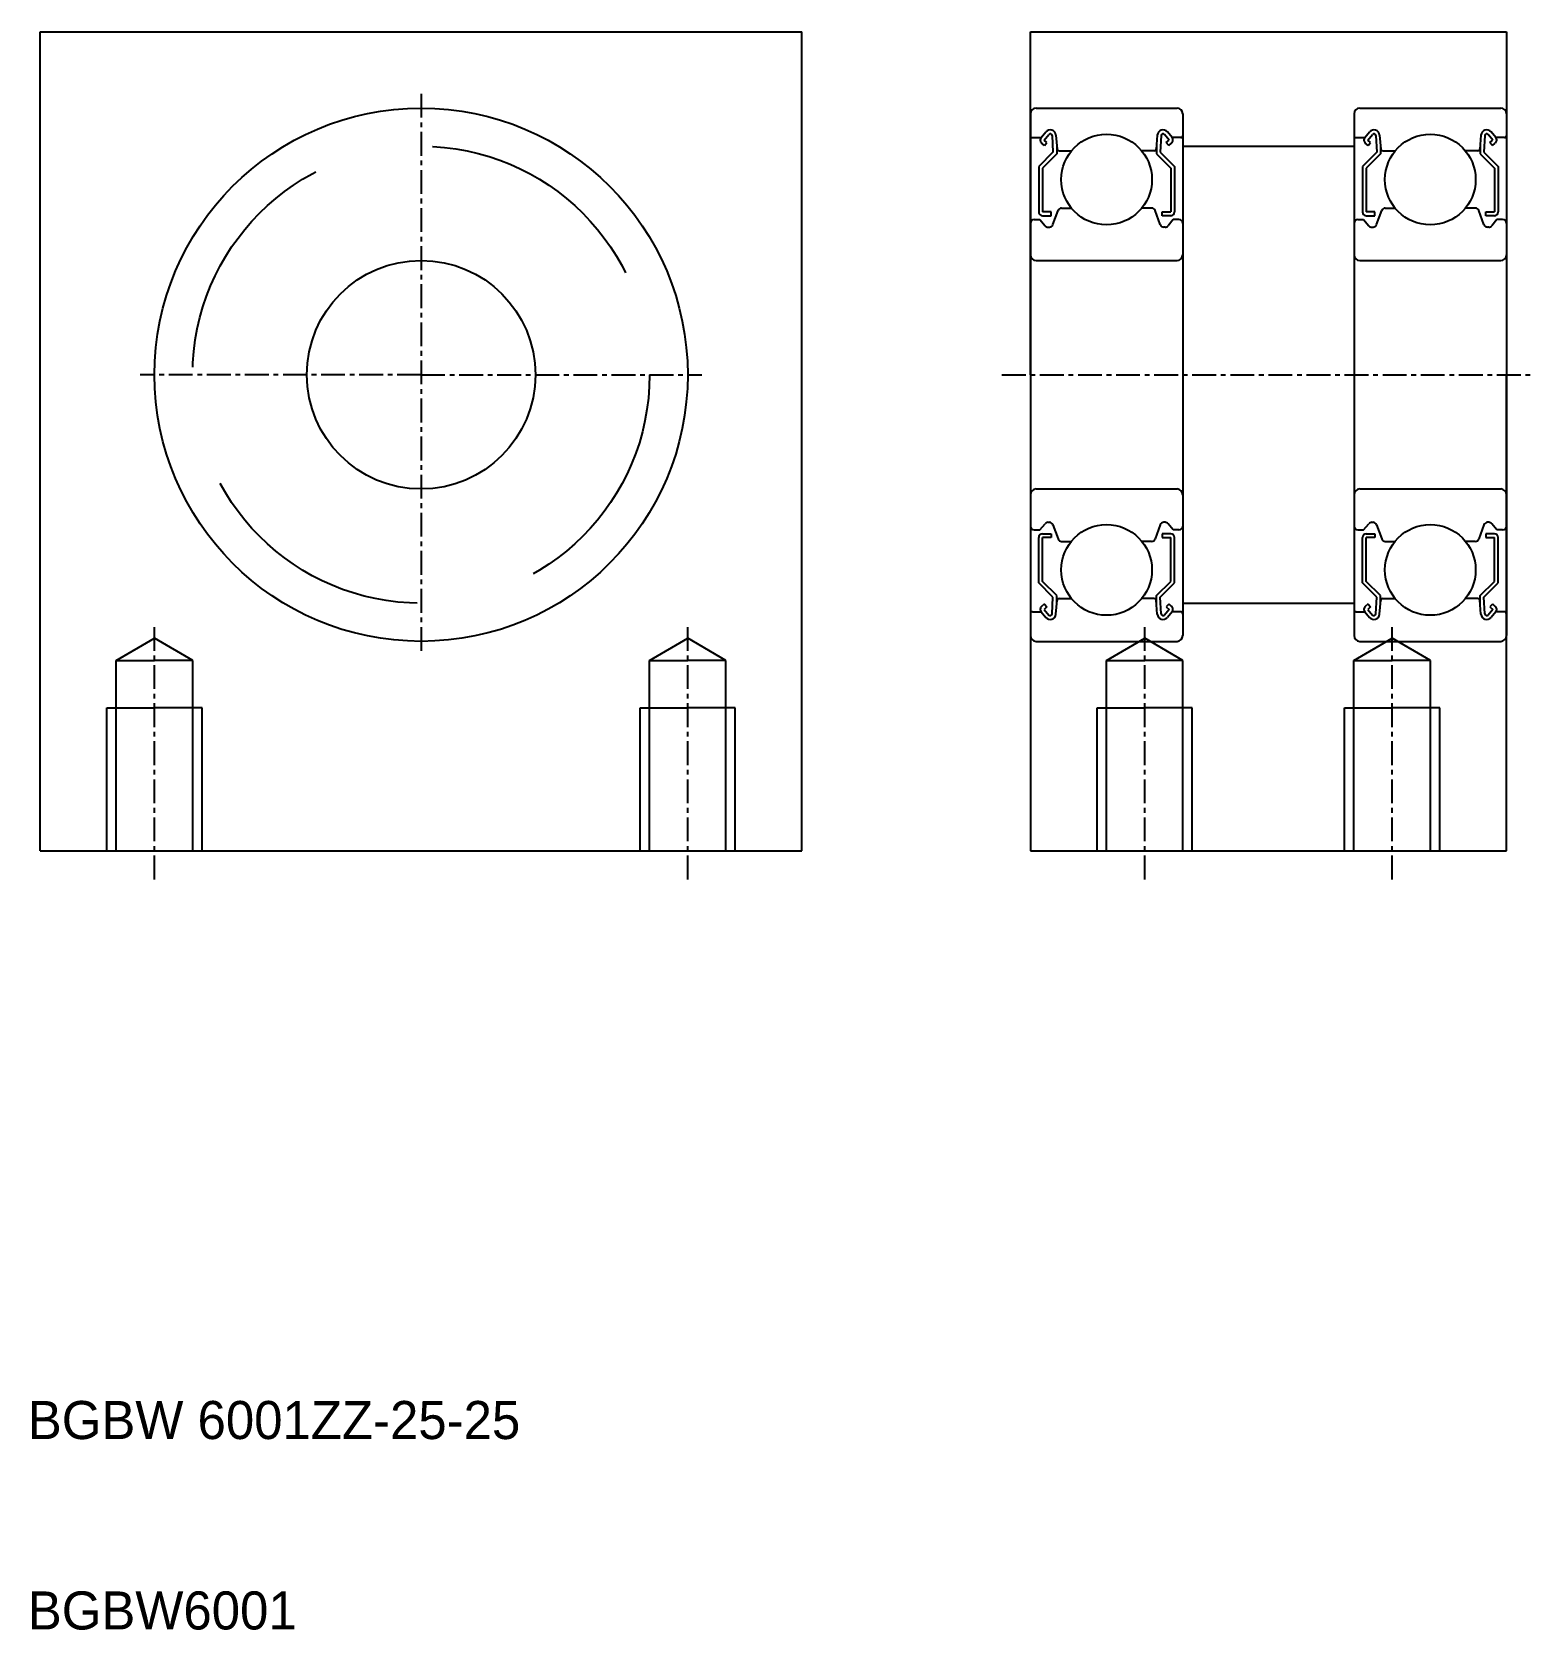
# Model space of a CAD drawing. Extents: x 72.8 to 151.8, y 49.2 to 133.2.
import ezdxf

# ---------------------------------------------------------------- set-up
doc = ezdxf.new("R2010")
doc.units = 0
doc.linetypes.add('CENTER', pattern=[2, 1.25, -0.25, 0.25, -0.25])
doc.linetypes.add('DASHED', pattern=[19.05, 12.7, -6.35])
doc.layers.get('0').update_dxf_attribs({"linetype": 'CONTINUOUS'})
doc.layers.add('CENTER', color=1, linetype='CENTER')

msp = doc.modelspace()

# ---------------------------------------------------------------- linework, layer by layer
for p, q in [((73.284, 90.155), (73.284, 133.155)), ((73.284, 133.155), (113.284, 133.155)), ((113.284, 90.155), (113.284, 133.155)), ((125.284, 115.155), (125.284, 133.155)), ((125.284, 133.155), (150.284, 133.155)), ((150.284, 133.155), (150.284, 115.155)), ((125.284, 128.855), (125.284, 101.455)), ((125.584, 129.155), (132.984, 129.155)), ((133.284, 128.855), (133.284, 101.455)), ((142.284, 128.855), (142.284, 101.455)), ((142.584, 129.155), (149.984, 129.155)), ((150.284, 128.855), (150.284, 101.455)), ((125.384, 127.605), (125.844, 127.605)), ((125.844, 127.605), (126.094, 127.903)), ((125.997, 127.476), (126.248, 127.775)), ((126.424, 127.715), (126.467, 126.838)), ((126.623, 127.736), (126.687, 126.997)), ((131.946, 127.736), (131.881, 126.997)), ((132.145, 127.715), (132.101, 126.838)), ((132.571, 127.476), (132.321, 127.775)), ((132.724, 127.605), (132.475, 127.903)), ((133.184, 127.605), (132.724, 127.605)), ((142.384, 127.605), (142.844, 127.605)), ((142.844, 127.605), (143.094, 127.903)), ((142.997, 127.476), (143.248, 127.775)), ((143.424, 127.715), (143.467, 126.838)), ((143.623, 127.736), (143.687, 126.997)), ((148.946, 127.736), (148.881, 126.997)), ((149.145, 127.715), (149.101, 126.838)), ((149.571, 127.476), (149.321, 127.775)), ((149.724, 127.605), (149.475, 127.903)), ((150.184, 127.605), (149.724, 127.605)), ((126.467, 126.838), (125.717, 126.088)), ((126.022, 127.195), (125.869, 127.324)), ((126.667, 126.755), (125.917, 126.005)), ((126.15, 127.348), (125.997, 127.476)), ((126.022, 127.195), (126.15, 127.348)), ((126.667, 127.225), (126.667, 126.755)), ((126.787, 126.905), (127.435, 126.905)), ((131.782, 126.905), (131.134, 126.905)), ((131.901, 127.225), (131.901, 126.755)), ((131.901, 126.755), (132.651, 126.005)), ((132.101, 126.838), (132.851, 126.088)), ((132.418, 127.348), (132.571, 127.476)), ((132.546, 127.195), (132.418, 127.348)), ((132.546, 127.195), (132.699, 127.324)), ((143.467, 126.838), (142.717, 126.088)), ((143.022, 127.195), (142.869, 127.324)), ((143.667, 126.755), (142.917, 126.005)), ((143.15, 127.348), (142.997, 127.476)), ((143.022, 127.195), (143.15, 127.348)), ((143.667, 127.225), (143.667, 126.755)), ((143.787, 126.905), (144.435, 126.905)), ((148.782, 126.905), (148.134, 126.905)), ((148.901, 127.225), (148.901, 126.755)), ((148.901, 126.755), (149.651, 126.005)), ((149.101, 126.838), (149.851, 126.088)), ((149.418, 127.348), (149.571, 127.476)), ((149.546, 127.195), (149.418, 127.348)), ((149.546, 127.195), (149.699, 127.324)), ((125.717, 126.088), (125.717, 123.705)), ((125.917, 126.005), (125.917, 123.705)), ((132.651, 126.005), (132.651, 123.705)), ((132.851, 126.088), (132.851, 123.705)), ((142.717, 126.088), (142.717, 123.705)), ((142.917, 126.005), (142.917, 123.705)), ((149.651, 126.005), (149.651, 123.705)), ((149.851, 126.088), (149.851, 123.705)), ((126.367, 123.705), (125.917, 123.705)), ((125.917, 123.505), (126.367, 123.505)), ((126.367, 123.505), (126.367, 123.705)), ((126.466, 123.037), (126.735, 123.774)), ((126.922, 123.905), (127.435, 123.905)), ((131.646, 123.905), (131.134, 123.905)), ((132.103, 123.037), (131.834, 123.774)), ((132.201, 123.705), (132.651, 123.705)), ((132.201, 123.505), (132.201, 123.705)), ((132.651, 123.505), (132.201, 123.505)), ((143.367, 123.705), (142.917, 123.705)), ((142.917, 123.505), (143.367, 123.505)), ((143.367, 123.505), (143.367, 123.705)), ((143.466, 123.037), (143.735, 123.774)), ((143.922, 123.905), (144.435, 123.905)), ((148.646, 123.905), (148.134, 123.905)), ((149.103, 123.037), (148.834, 123.774)), ((149.201, 123.705), (149.651, 123.705)), ((149.201, 123.505), (149.201, 123.705)), ((149.651, 123.505), (149.201, 123.505)), ((125.484, 123.305), (125.784, 123.305)), ((125.784, 123.305), (126.06, 122.977)), ((126.213, 122.905), (126.278, 122.905)), ((132.356, 122.905), (132.29, 122.905)), ((132.784, 123.305), (132.509, 122.977)), ((133.084, 123.305), (132.784, 123.305)), ((142.484, 123.305), (142.784, 123.305)), ((142.784, 123.305), (143.06, 122.977)), ((143.213, 122.905), (143.278, 122.905)), ((149.356, 122.905), (149.29, 122.905)), ((149.784, 123.305), (149.509, 122.977)), ((150.084, 123.305), (149.784, 123.305)), ((125.584, 121.155), (132.984, 121.155)), ((142.584, 121.155), (149.984, 121.155)), ((125.284, 115.155), (125.284, 90.155)), ((150.284, 90.155), (150.284, 115.155)), ((125.584, 109.155), (132.984, 109.155)), ((142.584, 109.155), (149.984, 109.155)), ((125.484, 107.005), (125.784, 107.005)), ((125.717, 104.222), (125.717, 106.605)), ((125.784, 107.006), (126.06, 107.334)), ((125.917, 106.805), (126.367, 106.805)), ((125.917, 104.305), (125.917, 106.605)), ((126.367, 106.605), (125.917, 106.605)), ((126.213, 107.405), (126.278, 107.405)), ((126.367, 106.805), (126.367, 106.606)), ((126.466, 107.274), (126.735, 106.537)), ((132.103, 107.274), (131.834, 106.537)), ((132.201, 106.805), (132.201, 106.606)), ((132.651, 106.805), (132.201, 106.805)), ((132.201, 106.605), (132.651, 106.605)), ((132.356, 107.405), (132.29, 107.405)), ((132.784, 107.006), (132.509, 107.334)), ((132.651, 104.305), (132.651, 106.605)), ((133.084, 107.005), (132.784, 107.005)), ((132.851, 104.222), (132.851, 106.605)), ((142.484, 107.005), (142.784, 107.005)), ((142.717, 104.222), (142.717, 106.605)), ((142.784, 107.006), (143.06, 107.334)), ((142.917, 106.805), (143.367, 106.805)), ((142.917, 104.305), (142.917, 106.605)), ((143.367, 106.605), (142.917, 106.605)), ((143.213, 107.405), (143.278, 107.405)), ((143.367, 106.805), (143.367, 106.606)), ((143.466, 107.274), (143.735, 106.537)), ((149.103, 107.274), (148.834, 106.537)), ((149.201, 106.805), (149.201, 106.606)), ((149.651, 106.805), (149.201, 106.805)), ((149.201, 106.605), (149.651, 106.605)), ((149.356, 107.405), (149.29, 107.405)), ((149.784, 107.006), (149.509, 107.334)), ((149.651, 104.305), (149.651, 106.605)), ((150.084, 107.005), (149.784, 107.005)), ((149.851, 104.222), (149.851, 106.605)), ((126.922, 106.405), (127.435, 106.405)), ((127.051, 106.405), (127.051, 106.406)), ((127.179, 106.405), (127.179, 106.405)), ((131.646, 106.405), (131.134, 106.405)), ((143.922, 106.405), (144.435, 106.405)), ((144.051, 106.405), (144.051, 106.406)), ((144.179, 106.405), (144.179, 106.405)), ((148.646, 106.405), (148.134, 106.405)), ((126.467, 103.472), (125.717, 104.222)), ((126.667, 103.555), (125.917, 104.305)), ((131.901, 103.555), (132.651, 104.305)), ((132.101, 103.472), (132.851, 104.222)), ((143.467, 103.472), (142.717, 104.222)), ((143.667, 103.555), (142.917, 104.305)), ((148.901, 103.555), (149.651, 104.305)), ((149.101, 103.472), (149.851, 104.222)), ((126.424, 102.596), (126.467, 103.473)), ((126.623, 102.575), (126.687, 103.314)), ((126.667, 103.085), (126.667, 103.555)), ((126.787, 103.405), (127.435, 103.406)), ((131.782, 103.405), (131.134, 103.406)), ((131.946, 102.575), (131.881, 103.314)), ((131.901, 103.085), (131.901, 103.555)), ((132.145, 102.596), (132.101, 103.473)), ((143.424, 102.596), (143.467, 103.473)), ((143.623, 102.575), (143.687, 103.314)), ((143.667, 103.085), (143.667, 103.555)), ((143.787, 103.405), (144.435, 103.406)), ((148.782, 103.405), (148.134, 103.406)), ((148.946, 102.575), (148.881, 103.314)), ((148.901, 103.085), (148.901, 103.555)), ((149.145, 102.596), (149.101, 103.473)), ((125.384, 102.705), (125.844, 102.705)), ((125.844, 102.705), (126.094, 102.408)), ((126.022, 103.116), (125.869, 102.987)), ((126.15, 102.963), (125.997, 102.835)), ((125.997, 102.835), (126.248, 102.536)), ((126.022, 103.115), (126.15, 102.963)), ((132.571, 102.835), (132.321, 102.536)), ((132.546, 103.115), (132.418, 102.963)), ((132.418, 102.963), (132.571, 102.835)), ((132.724, 102.705), (132.475, 102.408)), ((132.546, 103.116), (132.699, 102.987)), ((133.184, 102.705), (132.724, 102.705)), ((142.384, 102.705), (142.844, 102.705)), ((142.844, 102.705), (143.094, 102.408)), ((143.022, 103.116), (142.869, 102.987)), ((143.15, 102.963), (142.997, 102.835)), ((142.997, 102.835), (143.248, 102.536)), ((143.022, 103.115), (143.15, 102.963)), ((149.571, 102.835), (149.321, 102.536)), ((149.546, 103.115), (149.418, 102.963)), ((149.418, 102.963), (149.571, 102.835)), ((149.724, 102.705), (149.475, 102.408)), ((149.546, 103.116), (149.699, 102.987)), ((150.184, 102.705), (149.724, 102.705)), ((125.584, 101.155), (132.984, 101.155)), ((142.584, 101.155), (149.984, 101.155)), ((73.284, 90.155), (113.284, 90.155)), ((125.284, 90.155), (150.284, 90.155))]:
    msp.add_line(p, q)
at = {"color": 7, "linetype": 'CONTINUOUS'}
for p, q in [((133.284, 127.155), (142.284, 127.155)), ((133.284, 103.155), (142.284, 103.155))]:
    msp.add_line(p, q, dxfattribs=at)
at = {"color": 3, "linetype": 'DASHED'}
for p, q in [((77.275, 100.155), (79.284, 101.316)), ((81.294, 100.155), (79.284, 101.316)), ((105.275, 100.155), (107.284, 101.316)), ((109.294, 100.155), (107.284, 101.316)), ((129.275, 100.155), (131.284, 101.316)), ((133.294, 100.155), (131.284, 101.316)), ((142.275, 100.155), (144.284, 101.316)), ((146.294, 100.155), (144.284, 101.316)), ((77.275, 90.155), (77.275, 100.155)), ((77.275, 100.155), (79.284, 100.155)), ((81.294, 100.155), (79.284, 100.155)), ((81.294, 90.155), (81.294, 100.155)), ((105.275, 90.155), (105.275, 100.155)), ((105.275, 100.155), (107.284, 100.155)), ((109.294, 100.155), (107.284, 100.155)), ((109.294, 90.155), (109.294, 100.155)), ((129.275, 90.155), (129.275, 100.155)), ((129.275, 100.155), (131.284, 100.155)), ((133.294, 100.155), (131.284, 100.155)), ((133.294, 90.155), (133.294, 100.155)), ((142.275, 90.155), (142.275, 100.155)), ((142.275, 100.155), (144.284, 100.155)), ((146.294, 100.155), (144.284, 100.155)), ((146.294, 90.155), (146.294, 100.155)), ((76.784, 90.155), (76.784, 97.655)), ((76.784, 97.655), (79.284, 97.655)), ((81.784, 97.655), (79.284, 97.655)), ((81.784, 90.155), (81.784, 97.655)), ((104.784, 90.155), (104.784, 97.655)), ((104.784, 97.655), (107.284, 97.655)), ((109.784, 97.655), (107.284, 97.655)), ((109.784, 90.155), (109.784, 97.655)), ((128.784, 90.155), (128.784, 97.655)), ((128.784, 97.655), (131.284, 97.655)), ((133.784, 97.655), (131.284, 97.655)), ((133.784, 90.155), (133.784, 97.655)), ((141.784, 90.155), (141.784, 97.655)), ((141.784, 97.655), (144.284, 97.655)), ((146.784, 97.655), (144.284, 97.655)), ((146.784, 90.155), (146.784, 97.655))]:
    msp.add_line(p, q, dxfattribs=at)
for centre, radius in [((93.284, 115.155), 14), ((129.284, 125.405), 2.381), ((146.284, 125.405), 2.381), ((93.284, 115.155), 6), ((129.284, 104.905), 2.381), ((146.284, 104.905), 2.381)]:
    msp.add_circle(centre, radius)
msp.add_circle((93.284, 115.155), 12, dxfattribs=at)
for centre, radius, start, end in [((125.584, 128.855), 0.3, 90, 180), ((132.984, 128.855), 0.3, 0, 90), ((142.584, 128.855), 0.3, 90, 180), ((149.984, 128.855), 0.3, 0, 90), ((125.384, 127.705), 0.1, 180, 270), ((125.998, 127.477), 0.2, 140.00197, 230.08631), ((126.324, 127.71), 0.3, 4.99676, 140.00197), ((126.324, 127.711), 0.1, 2.81979, 140.00215), ((132.245, 127.71), 0.3, 39.99803, 175.00324), ((132.244, 127.711), 0.1, 39.99785, 177.18021), ((132.571, 127.477), 0.2, 309.91369, 39.99803), ((133.184, 127.705), 0.1, 270, 0), ((142.384, 127.705), 0.1, 180, 270), ((142.998, 127.477), 0.2, 140.00197, 230.08631), ((143.324, 127.71), 0.3, 4.99676, 140.00197), ((143.324, 127.711), 0.1, 2.81979, 140.00215), ((149.245, 127.71), 0.3, 39.99803, 175.00324), ((149.244, 127.711), 0.1, 39.99785, 177.18021), ((149.571, 127.477), 0.2, 309.91369, 39.99803), ((150.184, 127.705), 0.1, 270, 0), ((126.787, 127.005), 0.1, 184.99676, 269.99912), ((131.782, 127.005), 0.1, 270.00088, 355.00324), ((143.787, 127.005), 0.1, 184.99676, 269.99912), ((148.782, 127.005), 0.1, 270.00088, 355.00324), ((125.917, 123.705), 0.2, 180, 270), ((126.922, 123.705), 0.2, 90, 159.99165), ((131.646, 123.705), 0.2, 20.00835, 90), ((132.651, 123.705), 0.2, 270, 0), ((142.917, 123.705), 0.2, 180, 270), ((143.922, 123.705), 0.2, 90, 159.99165), ((148.646, 123.705), 0.2, 20.00835, 90), ((149.651, 123.705), 0.2, 270, 0), ((125.484, 123.105), 0.2, 90, 180), ((126.213, 123.105), 0.2, 219.9952, 270), ((126.278, 123.105), 0.2, 270, 339.99165), ((132.29, 123.105), 0.2, 200.00835, 270), ((132.356, 123.105), 0.2, 270, 320.0048), ((133.084, 123.105), 0.2, 0, 90), ((142.484, 123.105), 0.2, 90, 180), ((143.213, 123.105), 0.2, 219.9952, 270), ((143.278, 123.105), 0.2, 270, 339.99165), ((149.29, 123.105), 0.2, 200.00835, 270), ((149.356, 123.105), 0.2, 270, 320.0048), ((150.084, 123.105), 0.2, 0, 90), ((125.584, 121.455), 0.3, 180, 270), ((132.984, 121.455), 0.3, 270, 0), ((142.584, 121.455), 0.3, 180, 270), ((149.984, 121.455), 0.3, 270, 0), ((125.584, 108.855), 0.3, 90, 180), ((132.984, 108.855), 0.3, 0, 90), ((142.584, 108.855), 0.3, 90, 180), ((149.984, 108.855), 0.3, 0, 90), ((125.484, 107.205), 0.2, 180, 270), ((125.917, 106.605), 0.2, 90, 180), ((126.213, 107.205), 0.2, 90, 140.0048), ((126.278, 107.205), 0.2, 20.00835, 90), ((132.29, 107.205), 0.2, 90, 159.99165), ((132.356, 107.205), 0.2, 39.9952, 90), ((132.651, 106.605), 0.2, 0, 90), ((133.084, 107.205), 0.2, 270, 0), ((142.484, 107.205), 0.2, 180, 270), ((142.917, 106.605), 0.2, 90, 180), ((143.213, 107.205), 0.2, 90, 140.0048), ((143.278, 107.205), 0.2, 20.00835, 90), ((149.29, 107.205), 0.2, 90, 159.99165), ((149.356, 107.205), 0.2, 39.9952, 90), ((149.651, 106.605), 0.2, 0, 90), ((150.084, 107.205), 0.2, 270, 0), ((126.922, 106.605), 0.2, 200.00835, 270), ((131.646, 106.605), 0.2, 270, 339.99165), ((143.922, 106.605), 0.2, 200.00835, 270), ((148.646, 106.605), 0.2, 270, 339.99165), ((126.787, 103.305), 0.1, 90.00088, 175.00324), ((131.782, 103.305), 0.1, 4.99676, 89.99912), ((143.787, 103.305), 0.1, 90.00088, 175.00324), ((148.782, 103.305), 0.1, 4.99676, 89.99912), ((125.384, 102.605), 0.1, 90, 180), ((125.998, 102.834), 0.2, 129.91369, 219.99803), ((126.324, 102.601), 0.3, 219.99803, 355.00324), ((126.324, 102.6), 0.1, 219.99785, 357.18021), ((132.245, 102.601), 0.3, 184.99676, 320.00197), ((132.244, 102.6), 0.1, 182.81979, 320.00215), ((132.571, 102.834), 0.2, 320.00197, 50.08631), ((133.184, 102.605), 0.1, 0, 90), ((142.384, 102.605), 0.1, 90, 180), ((142.998, 102.834), 0.2, 129.91369, 219.99803), ((143.324, 102.601), 0.3, 219.99803, 355.00324), ((143.324, 102.6), 0.1, 219.99785, 357.18021), ((149.245, 102.601), 0.3, 184.99676, 320.00197), ((149.244, 102.6), 0.1, 182.81979, 320.00215), ((149.571, 102.834), 0.2, 320.00197, 50.08631), ((150.184, 102.605), 0.1, 0, 90), ((125.584, 101.455), 0.3, 180, 270), ((132.984, 101.455), 0.3, 270, 0), ((142.584, 101.455), 0.3, 180, 270), ((149.984, 101.455), 0.3, 270, 0)]:
    msp.add_arc(centre, radius, start, end)
at = {"layer": 'CENTER', "color": 1, "linetype": 'CENTER'}
for p, q in [((93.284, 129.905), (93.284, 100.405)), ((93.284, 115.155), (78.534, 115.155)), ((93.284, 115.155), (108.034, 115.155)), ((123.784, 115.155), (151.784, 115.155)), ((79.284, 88.655), (79.284, 102.066)), ((107.284, 88.655), (107.284, 102.066)), ((131.284, 88.655), (131.284, 102.066)), ((144.284, 88.655), (144.284, 102.066))]:
    msp.add_line(p, q, dxfattribs=at)

# ---------------------------------------------------------------- texts
for s, p in [('BGBW 6001ZZ-25-25', (72.627, 59.263)), ('BGBW6001', (72.627, 49.263))]:
    msp.add_text(s, height=2).set_placement(p)

doc.saveas('drawing.dxf')
